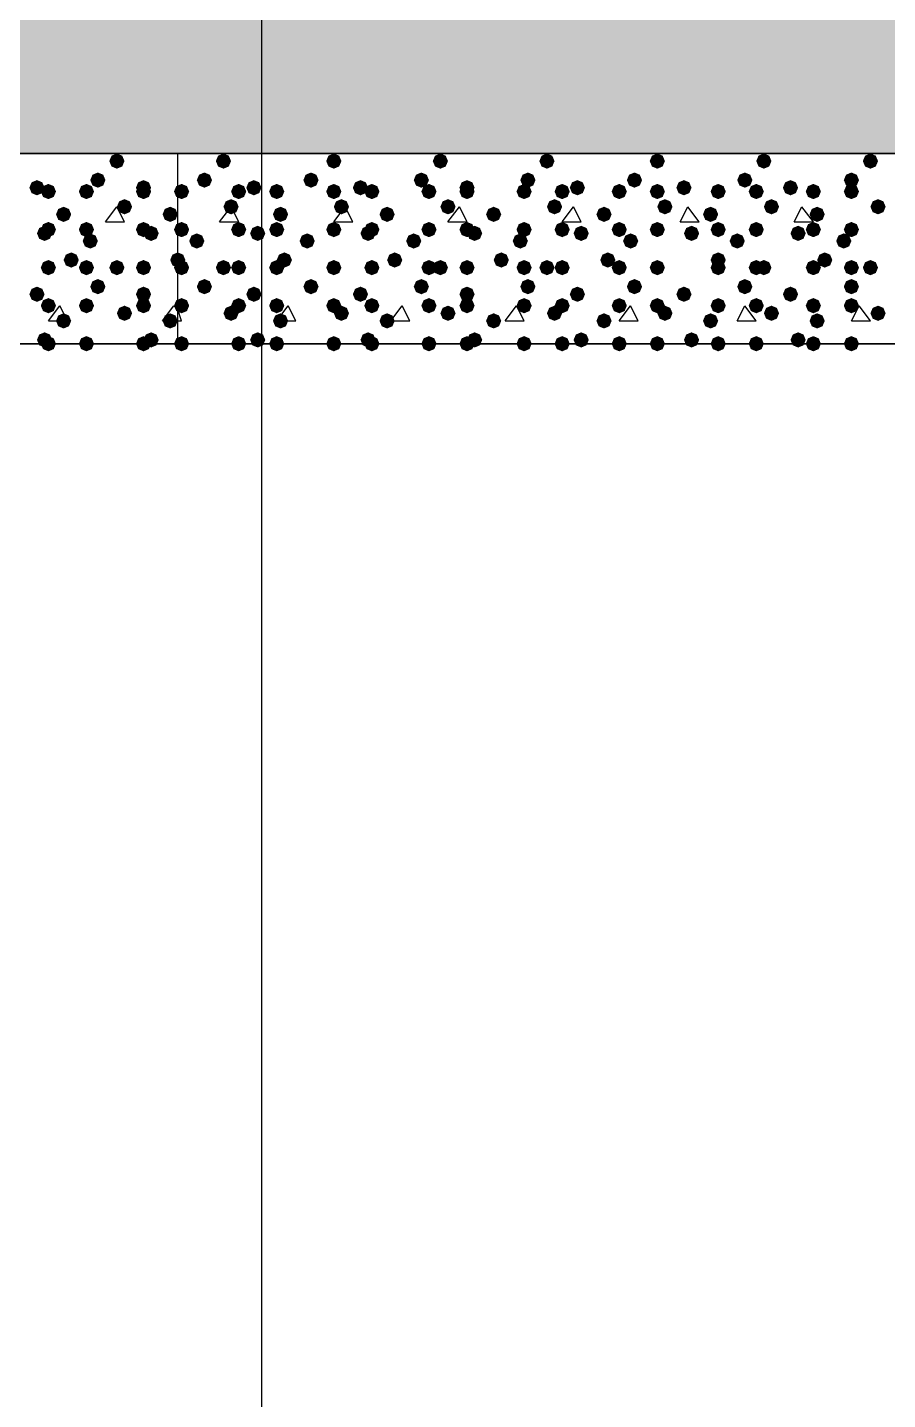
# Model space of a CAD drawing. Header units: millimetres. Extents: x 0 to 420, y 0 to 297.
# Drawn here: x 201.57 to 211.14, y 136.38 to 151.64 of the extents above; entities that cross this region are included whole.
import ezdxf

# ---------------------------------------------------------------- set-up
doc = ezdxf.new("R2010")
doc.units = ezdxf.units.MM
doc.layers.get('0').update_dxf_attribs({"linetype": 'CONTINUOUS'})

msp = doc.modelspace()

# ---------------------------------------------------------------- hatches: boundary and pattern name
at = {"true_color": 0x000008}
h = msp.add_hatch(color=0, dxfattribs=at)
h.paths.add_polyline_path([(385.826, 162.263667), (39.708667, 162.263667), (385.826, 150.241)], flags=0)
h.paths.add_polyline_path([(39.708667, 162.263667), (385.826, 150.241), (39.708667, 150.241)], flags=0)
at = {"true_color": 0x000007}
for points in [[(202.649667, 150.156333), (202.624796, 150.096537), (202.565, 150.071667), (202.505204, 150.096537), (202.480333, 150.156333), (202.505204, 150.216129), (202.565, 150.241), (202.624796, 150.216129)], [(201.760667, 149.86), (201.735796, 149.800204), (201.676, 149.775333), (201.616204, 149.800204), (201.591333, 149.86), (201.616204, 149.919796), (201.676, 149.944667), (201.735796, 149.919796)], [(202.438, 149.944667), (202.413129, 149.884871), (202.353333, 149.86), (202.293538, 149.884871), (202.268667, 149.944667), (202.293537, 150.004462), (202.353333, 150.029333), (202.413129, 150.004463)], [(202.946, 149.86), (202.921129, 149.800204), (202.861333, 149.775333), (202.801538, 149.800204), (202.776667, 149.86), (202.801537, 149.919796), (202.861333, 149.944667), (202.921129, 149.919796)], [(201.887667, 149.817667), (201.862796, 149.757871), (201.803, 149.733), (201.743204, 149.757871), (201.718333, 149.817667), (201.743204, 149.877462), (201.803, 149.902333), (201.862796, 149.877463)], [(202.311, 149.817667), (202.286129, 149.757871), (202.226333, 149.733), (202.166538, 149.757871), (202.141667, 149.817667), (202.166537, 149.877462), (202.226333, 149.902333), (202.286129, 149.877463)], [(202.946, 149.817667), (202.921129, 149.757871), (202.861333, 149.733), (202.801538, 149.757871), (202.776667, 149.817667), (202.801537, 149.877462), (202.861333, 149.902333), (202.921129, 149.877463)], [(202.057, 149.563667), (202.032129, 149.503871), (201.972333, 149.479), (201.912537, 149.503871), (201.887667, 149.563667), (201.912537, 149.623462), (201.972333, 149.648333), (202.032129, 149.623463)], [(202.734333, 149.648333), (202.709463, 149.588537), (202.649667, 149.563667), (202.589871, 149.588537), (202.565, 149.648333), (202.589871, 149.708129), (202.649667, 149.733), (202.709462, 149.708129)], [(203.242333, 149.563667), (203.217462, 149.503871), (203.157667, 149.479), (203.097871, 149.503871), (203.073, 149.563667), (203.097871, 149.623462), (203.157667, 149.648333), (203.217462, 149.623463)], [(201.887667, 149.394333), (201.862796, 149.334537), (201.803, 149.309667), (201.743204, 149.334537), (201.718333, 149.394333), (201.743204, 149.454129), (201.803, 149.479), (201.862796, 149.454129)], [(202.311, 149.394333), (202.286129, 149.334537), (202.226333, 149.309667), (202.166538, 149.334537), (202.141667, 149.394333), (202.166537, 149.454129), (202.226333, 149.479), (202.286129, 149.454129)], [(202.946, 149.394333), (202.921129, 149.334537), (202.861333, 149.309667), (202.801538, 149.334537), (202.776667, 149.394333), (202.801537, 149.454129), (202.861333, 149.479), (202.921129, 149.454129)], [(201.845333, 149.352), (201.820462, 149.292204), (201.760667, 149.267333), (201.700871, 149.292204), (201.676, 149.352), (201.700871, 149.411796), (201.760667, 149.436667), (201.820462, 149.411796)], [(202.353333, 149.267333), (202.328463, 149.207537), (202.268667, 149.182667), (202.208871, 149.207537), (202.184, 149.267333), (202.208871, 149.327129), (202.268667, 149.352), (202.328462, 149.327129)], [(203.030667, 149.352), (203.005796, 149.292204), (202.946, 149.267333), (202.886204, 149.292204), (202.861333, 149.352), (202.886204, 149.411796), (202.946, 149.436667), (203.005796, 149.411796)], [(201.887667, 148.971), (201.862796, 148.911204), (201.803, 148.886333), (201.743204, 148.911204), (201.718333, 148.971), (201.743204, 149.030796), (201.803, 149.055667), (201.862796, 149.030796)], [(202.141667, 149.055667), (202.116796, 148.995871), (202.057, 148.971), (201.997204, 148.995871), (201.972333, 149.055667), (201.997204, 149.115462), (202.057, 149.140333), (202.116796, 149.115463)], [(202.311, 148.971), (202.286129, 148.911204), (202.226333, 148.886333), (202.166538, 148.911204), (202.141667, 148.971), (202.166537, 149.030796), (202.226333, 149.055667), (202.286129, 149.030796)], [(202.649667, 148.971), (202.624796, 148.911204), (202.565, 148.886333), (202.505204, 148.911204), (202.480333, 148.971), (202.505204, 149.030796), (202.565, 149.055667), (202.624796, 149.030796)], [(202.946, 148.971), (202.921129, 148.911204), (202.861333, 148.886333), (202.801538, 148.911204), (202.776667, 148.971), (202.801537, 149.030796), (202.861333, 149.055667), (202.921129, 149.030796)], [(201.760667, 148.674667), (201.735796, 148.614871), (201.676, 148.59), (201.616204, 148.614871), (201.591333, 148.674667), (201.616204, 148.734462), (201.676, 148.759333), (201.735796, 148.734463)], [(202.438, 148.759333), (202.413129, 148.699537), (202.353333, 148.674667), (202.293538, 148.699537), (202.268667, 148.759333), (202.293537, 148.819129), (202.353333, 148.844), (202.413129, 148.819129)], [(202.946, 148.674667), (202.921129, 148.614871), (202.861333, 148.59), (202.801538, 148.614871), (202.776667, 148.674667), (202.801537, 148.734462), (202.861333, 148.759333), (202.921129, 148.734463)], [(201.887667, 148.547667), (201.862796, 148.487871), (201.803, 148.463), (201.743204, 148.487871), (201.718333, 148.547667), (201.743204, 148.607462), (201.803, 148.632333), (201.862796, 148.607463)], [(202.311, 148.547667), (202.286129, 148.487871), (202.226333, 148.463), (202.166538, 148.487871), (202.141667, 148.547667), (202.166537, 148.607462), (202.226333, 148.632333), (202.286129, 148.607463)], [(202.734333, 148.463), (202.709463, 148.403204), (202.649667, 148.378333), (202.589871, 148.403204), (202.565, 148.463), (202.589871, 148.522796), (202.649667, 148.547667), (202.709462, 148.522796)], [(202.946, 148.547667), (202.921129, 148.487871), (202.861333, 148.463), (202.801538, 148.487871), (202.776667, 148.547667), (202.801537, 148.607462), (202.861333, 148.632333), (202.921129, 148.607463)], [(202.057, 148.378333), (202.032129, 148.318537), (201.972333, 148.293667), (201.912537, 148.318537), (201.887667, 148.378333), (201.912537, 148.438129), (201.972333, 148.463), (202.032129, 148.438129)], [(203.242333, 148.378333), (203.217462, 148.318537), (203.157667, 148.293667), (203.097871, 148.318537), (203.073, 148.378333), (203.097871, 148.438129), (203.157667, 148.463), (203.217462, 148.438129)], [(201.845333, 148.166667), (201.820462, 148.106871), (201.760667, 148.082), (201.700871, 148.106871), (201.676, 148.166667), (201.700871, 148.226462), (201.760667, 148.251333), (201.820462, 148.226463)], [(203.030667, 148.166667), (203.005796, 148.106871), (202.946, 148.082), (202.886204, 148.106871), (202.861333, 148.166667), (202.886204, 148.226462), (202.946, 148.251333), (203.005796, 148.226463)], [(201.887667, 148.124333), (201.862796, 148.064537), (201.803, 148.039667), (201.743204, 148.064537), (201.718333, 148.124333), (201.743204, 148.184129), (201.803, 148.209), (201.862796, 148.184129)], [(202.311, 148.124333), (202.286129, 148.064537), (202.226333, 148.039667), (202.166538, 148.064537), (202.141667, 148.124333), (202.166537, 148.184129), (202.226333, 148.209), (202.286129, 148.184129)], [(202.946, 148.124333), (202.921129, 148.064537), (202.861333, 148.039667), (202.801538, 148.064537), (202.776667, 148.124333), (202.801537, 148.184129), (202.861333, 148.209), (202.921129, 148.184129)]]:
    msp.add_hatch(color=0, dxfattribs=at).paths.add_polyline_path(points, flags=0)
at = {"true_color": 0x000008}
for points in [[(203.835, 150.156333), (203.810129, 150.096537), (203.750333, 150.071667), (203.690538, 150.096537), (203.665667, 150.156333), (203.690537, 150.216129), (203.750333, 150.241), (203.810129, 150.216129)], [(205.062667, 150.156333), (205.037796, 150.096537), (204.978, 150.071667), (204.918204, 150.096537), (204.893333, 150.156333), (204.918204, 150.216129), (204.978, 150.241), (205.037796, 150.216129)], [(206.248, 150.156333), (206.223129, 150.096537), (206.163333, 150.071667), (206.103538, 150.096537), (206.078667, 150.156333), (206.103537, 150.216129), (206.163333, 150.241), (206.223129, 150.216129)], [(207.433333, 150.156333), (207.408462, 150.096537), (207.348667, 150.071667), (207.288871, 150.096537), (207.264, 150.156333), (207.288871, 150.216129), (207.348667, 150.241), (207.408462, 150.216129)], [(208.661, 150.156333), (208.636129, 150.096537), (208.576333, 150.071667), (208.516538, 150.096537), (208.491667, 150.156333), (208.516537, 150.216129), (208.576333, 150.241), (208.636129, 150.216129)], [(209.846333, 150.156333), (209.821463, 150.096537), (209.761667, 150.071667), (209.701871, 150.096537), (209.677, 150.156333), (209.701871, 150.216129), (209.761667, 150.241), (209.821462, 150.216129)], [(211.031667, 150.156333), (211.006796, 150.096537), (210.947, 150.071667), (210.887204, 150.096537), (210.862333, 150.156333), (210.887204, 150.216129), (210.947, 150.241), (211.006796, 150.216129)], [(203.623333, 149.944667), (203.598462, 149.884871), (203.538667, 149.86), (203.478871, 149.884871), (203.454, 149.944667), (203.478871, 150.004462), (203.538667, 150.029333), (203.598462, 150.004463)], [(204.173667, 149.86), (204.148796, 149.800204), (204.089, 149.775333), (204.029204, 149.800204), (204.004333, 149.86), (204.029204, 149.919796), (204.089, 149.944667), (204.148796, 149.919796)], [(204.808667, 149.944667), (204.783796, 149.884871), (204.724, 149.86), (204.664204, 149.884871), (204.639333, 149.944667), (204.664204, 150.004462), (204.724, 150.029333), (204.783796, 150.004463)], [(205.359, 149.86), (205.334129, 149.800204), (205.274333, 149.775333), (205.214538, 149.800204), (205.189667, 149.86), (205.214537, 149.919796), (205.274333, 149.944667), (205.334129, 149.919796)], [(206.036333, 149.944667), (206.011462, 149.884871), (205.951667, 149.86), (205.891871, 149.884871), (205.867, 149.944667), (205.891871, 150.004462), (205.951667, 150.029333), (206.011462, 150.004463)], [(206.544333, 149.86), (206.519463, 149.800204), (206.459667, 149.775333), (206.399871, 149.800204), (206.375, 149.86), (206.399871, 149.919796), (206.459667, 149.944667), (206.519462, 149.919796)], [(207.221667, 149.944667), (207.196796, 149.884871), (207.137, 149.86), (207.077204, 149.884871), (207.052333, 149.944667), (207.077204, 150.004462), (207.137, 150.029333), (207.196796, 150.004463)], [(207.772, 149.86), (207.747129, 149.800204), (207.687333, 149.775333), (207.627537, 149.800204), (207.602667, 149.86), (207.627537, 149.919796), (207.687333, 149.944667), (207.747129, 149.919796)], [(208.407, 149.944667), (208.382129, 149.884871), (208.322333, 149.86), (208.262538, 149.884871), (208.237667, 149.944667), (208.262537, 150.004462), (208.322333, 150.029333), (208.382129, 150.004463)], [(208.957333, 149.86), (208.932462, 149.800204), (208.872667, 149.775333), (208.812871, 149.800204), (208.788, 149.86), (208.812871, 149.919796), (208.872667, 149.944667), (208.932462, 149.919796)], [(209.634667, 149.944667), (209.609796, 149.884871), (209.55, 149.86), (209.490204, 149.884871), (209.465333, 149.944667), (209.490204, 150.004462), (209.55, 150.029333), (209.609796, 150.004463)], [(210.142667, 149.86), (210.117796, 149.800204), (210.058, 149.775333), (209.998204, 149.800204), (209.973333, 149.86), (209.998204, 149.919796), (210.058, 149.944667), (210.117796, 149.919796)], [(210.82, 149.944667), (210.795129, 149.884871), (210.735333, 149.86), (210.675538, 149.884871), (210.650667, 149.944667), (210.675537, 150.004462), (210.735333, 150.029333), (210.795129, 150.004463)], [(203.369333, 149.817667), (203.344462, 149.757871), (203.284667, 149.733), (203.224871, 149.757871), (203.2, 149.817667), (203.224871, 149.877462), (203.284667, 149.902333), (203.344462, 149.877463)], [(204.004333, 149.817667), (203.979463, 149.757871), (203.919667, 149.733), (203.859871, 149.757871), (203.835, 149.817667), (203.859871, 149.877462), (203.919667, 149.902333), (203.979462, 149.877463)], [(204.427667, 149.817667), (204.402796, 149.757871), (204.343, 149.733), (204.283204, 149.757871), (204.258333, 149.817667), (204.283204, 149.877462), (204.343, 149.902333), (204.402796, 149.877463)], [(205.062667, 149.817667), (205.037796, 149.757871), (204.978, 149.733), (204.918204, 149.757871), (204.893333, 149.817667), (204.918204, 149.877462), (204.978, 149.902333), (205.037796, 149.877463)], [(205.486, 149.817667), (205.461129, 149.757871), (205.401333, 149.733), (205.341538, 149.757871), (205.316667, 149.817667), (205.341537, 149.877462), (205.401333, 149.902333), (205.461129, 149.877463)], [(206.121, 149.817667), (206.096129, 149.757871), (206.036333, 149.733), (205.976538, 149.757871), (205.951667, 149.817667), (205.976537, 149.877462), (206.036333, 149.902333), (206.096129, 149.877463)], [(206.544333, 149.817667), (206.519463, 149.757871), (206.459667, 149.733), (206.399871, 149.757871), (206.375, 149.817667), (206.399871, 149.877462), (206.459667, 149.902333), (206.519462, 149.877463)], [(207.179333, 149.817667), (207.154462, 149.757871), (207.094667, 149.733), (207.034871, 149.757871), (207.01, 149.817667), (207.034871, 149.877462), (207.094667, 149.902333), (207.154462, 149.877463)], [(207.602667, 149.817667), (207.577796, 149.757871), (207.518, 149.733), (207.458204, 149.757871), (207.433333, 149.817667), (207.458204, 149.877462), (207.518, 149.902333), (207.577796, 149.877463)], [(208.237667, 149.817667), (208.212796, 149.757871), (208.153, 149.733), (208.093204, 149.757871), (208.068333, 149.817667), (208.093204, 149.877462), (208.153, 149.902333), (208.212796, 149.877463)], [(208.661, 149.817667), (208.636129, 149.757871), (208.576333, 149.733), (208.516538, 149.757871), (208.491667, 149.817667), (208.516537, 149.877462), (208.576333, 149.902333), (208.636129, 149.877463)], [(209.338333, 149.817667), (209.313462, 149.757871), (209.253667, 149.733), (209.193871, 149.757871), (209.169, 149.817667), (209.193871, 149.877462), (209.253667, 149.902333), (209.313462, 149.877463)], [(209.761667, 149.817667), (209.736796, 149.757871), (209.677, 149.733), (209.617204, 149.757871), (209.592333, 149.817667), (209.617204, 149.877462), (209.677, 149.902333), (209.736796, 149.877463)], [(210.396667, 149.817667), (210.371796, 149.757871), (210.312, 149.733), (210.252204, 149.757871), (210.227333, 149.817667), (210.252204, 149.877462), (210.312, 149.902333), (210.371796, 149.877463)], [(210.82, 149.817667), (210.795129, 149.757871), (210.735333, 149.733), (210.675538, 149.757871), (210.650667, 149.817667), (210.675537, 149.877462), (210.735333, 149.902333), (210.795129, 149.877463)], [(203.919667, 149.648333), (203.894796, 149.588537), (203.835, 149.563667), (203.775204, 149.588537), (203.750333, 149.648333), (203.775204, 149.708129), (203.835, 149.733), (203.894796, 149.708129)], [(204.47, 149.563667), (204.445129, 149.503871), (204.385333, 149.479), (204.325538, 149.503871), (204.300667, 149.563667), (204.325537, 149.623462), (204.385333, 149.648333), (204.445129, 149.623463)], [(205.147333, 149.648333), (205.122462, 149.588537), (205.062667, 149.563667), (205.002871, 149.588537), (204.978, 149.648333), (205.002871, 149.708129), (205.062667, 149.733), (205.122462, 149.708129)], [(205.655333, 149.563667), (205.630462, 149.503871), (205.570667, 149.479), (205.510871, 149.503871), (205.486, 149.563667), (205.510871, 149.623462), (205.570667, 149.648333), (205.630462, 149.623463)], [(206.332667, 149.648333), (206.307796, 149.588537), (206.248, 149.563667), (206.188204, 149.588537), (206.163333, 149.648333), (206.188204, 149.708129), (206.248, 149.733), (206.307796, 149.708129)], [(206.840667, 149.563667), (206.815796, 149.503871), (206.756, 149.479), (206.696204, 149.503871), (206.671333, 149.563667), (206.696204, 149.623462), (206.756, 149.648333), (206.815796, 149.623463)], [(207.518, 149.648333), (207.493129, 149.588537), (207.433333, 149.563667), (207.373538, 149.588537), (207.348667, 149.648333), (207.373537, 149.708129), (207.433333, 149.733), (207.493129, 149.708129)], [(208.068333, 149.563667), (208.043462, 149.503871), (207.983667, 149.479), (207.923871, 149.503871), (207.899, 149.563667), (207.923871, 149.623462), (207.983667, 149.648333), (208.043462, 149.623463)], [(208.745667, 149.648333), (208.720796, 149.588537), (208.661, 149.563667), (208.601204, 149.588537), (208.576333, 149.648333), (208.601204, 149.708129), (208.661, 149.733), (208.720796, 149.708129)], [(209.253667, 149.563667), (209.228796, 149.503871), (209.169, 149.479), (209.109204, 149.503871), (209.084333, 149.563667), (209.109204, 149.623462), (209.169, 149.648333), (209.228796, 149.623463)], [(209.931, 149.648333), (209.906129, 149.588537), (209.846333, 149.563667), (209.786538, 149.588537), (209.761667, 149.648333), (209.786537, 149.708129), (209.846333, 149.733), (209.906129, 149.708129)], [(210.439, 149.563667), (210.414129, 149.503871), (210.354333, 149.479), (210.294537, 149.503871), (210.269667, 149.563667), (210.294537, 149.623462), (210.354333, 149.648333), (210.414129, 149.623463)], [(211.116333, 149.648333), (211.091462, 149.588537), (211.031667, 149.563667), (210.971871, 149.588537), (210.947, 149.648333), (210.971871, 149.708129), (211.031667, 149.733), (211.091462, 149.708129)], [(203.369333, 149.394333), (203.344462, 149.334537), (203.284667, 149.309667), (203.224871, 149.334537), (203.2, 149.394333), (203.224871, 149.454129), (203.284667, 149.479), (203.344462, 149.454129)], [(204.004333, 149.394333), (203.979463, 149.334537), (203.919667, 149.309667), (203.859871, 149.334537), (203.835, 149.394333), (203.859871, 149.454129), (203.919667, 149.479), (203.979462, 149.454129)], [(204.427667, 149.394333), (204.402796, 149.334537), (204.343, 149.309667), (204.283204, 149.334537), (204.258333, 149.394333), (204.283204, 149.454129), (204.343, 149.479), (204.402796, 149.454129)], [(205.062667, 149.394333), (205.037796, 149.334537), (204.978, 149.309667), (204.918204, 149.334537), (204.893333, 149.394333), (204.918204, 149.454129), (204.978, 149.479), (205.037796, 149.454129)], [(205.486, 149.394333), (205.461129, 149.334537), (205.401333, 149.309667), (205.341538, 149.334537), (205.316667, 149.394333), (205.341537, 149.454129), (205.401333, 149.479), (205.461129, 149.454129)], [(206.121, 149.394333), (206.096129, 149.334537), (206.036333, 149.309667), (205.976538, 149.334537), (205.951667, 149.394333), (205.976537, 149.454129), (206.036333, 149.479), (206.096129, 149.454129)], [(206.544333, 149.394333), (206.519463, 149.334537), (206.459667, 149.309667), (206.399871, 149.334537), (206.375, 149.394333), (206.399871, 149.454129), (206.459667, 149.479), (206.519462, 149.454129)], [(207.179333, 149.394333), (207.154462, 149.334537), (207.094667, 149.309667), (207.034871, 149.334537), (207.01, 149.394333), (207.034871, 149.454129), (207.094667, 149.479), (207.154462, 149.454129)], [(207.602667, 149.394333), (207.577796, 149.334537), (207.518, 149.309667), (207.458204, 149.334537), (207.433333, 149.394333), (207.458204, 149.454129), (207.518, 149.479), (207.577796, 149.454129)], [(208.237667, 149.394333), (208.212796, 149.334537), (208.153, 149.309667), (208.093204, 149.334537), (208.068333, 149.394333), (208.093204, 149.454129), (208.153, 149.479), (208.212796, 149.454129)], [(208.661, 149.394333), (208.636129, 149.334537), (208.576333, 149.309667), (208.516538, 149.334537), (208.491667, 149.394333), (208.516537, 149.454129), (208.576333, 149.479), (208.636129, 149.454129)], [(209.338333, 149.394333), (209.313462, 149.334537), (209.253667, 149.309667), (209.193871, 149.334537), (209.169, 149.394333), (209.193871, 149.454129), (209.253667, 149.479), (209.313462, 149.454129)], [(209.761667, 149.394333), (209.736796, 149.334537), (209.677, 149.309667), (209.617204, 149.334537), (209.592333, 149.394333), (209.617204, 149.454129), (209.677, 149.479), (209.736796, 149.454129)], [(210.396667, 149.394333), (210.371796, 149.334537), (210.312, 149.309667), (210.252204, 149.334537), (210.227333, 149.394333), (210.252204, 149.454129), (210.312, 149.479), (210.371796, 149.454129)], [(210.82, 149.394333), (210.795129, 149.334537), (210.735333, 149.309667), (210.675538, 149.334537), (210.650667, 149.394333), (210.675537, 149.454129), (210.735333, 149.479), (210.795129, 149.454129)], [(203.538667, 149.267333), (203.513796, 149.207537), (203.454, 149.182667), (203.394204, 149.207537), (203.369333, 149.267333), (203.394204, 149.327129), (203.454, 149.352), (203.513796, 149.327129)], [(204.216, 149.352), (204.191129, 149.292204), (204.131333, 149.267333), (204.071538, 149.292204), (204.046667, 149.352), (204.071537, 149.411796), (204.131333, 149.436667), (204.191129, 149.411796)], [(204.766333, 149.267333), (204.741462, 149.207537), (204.681667, 149.182667), (204.621871, 149.207537), (204.597, 149.267333), (204.621871, 149.327129), (204.681667, 149.352), (204.741462, 149.327129)], [(205.443667, 149.352), (205.418796, 149.292204), (205.359, 149.267333), (205.299204, 149.292204), (205.274333, 149.352), (205.299204, 149.411796), (205.359, 149.436667), (205.418796, 149.411796)], [(205.951667, 149.267333), (205.926796, 149.207537), (205.867, 149.182667), (205.807204, 149.207537), (205.782333, 149.267333), (205.807204, 149.327129), (205.867, 149.352), (205.926796, 149.327129)], [(206.629, 149.352), (206.604129, 149.292204), (206.544333, 149.267333), (206.484537, 149.292204), (206.459667, 149.352), (206.484537, 149.411796), (206.544333, 149.436667), (206.604129, 149.411796)], [(207.137, 149.267333), (207.112129, 149.207537), (207.052333, 149.182667), (206.992538, 149.207537), (206.967667, 149.267333), (206.992537, 149.327129), (207.052333, 149.352), (207.112129, 149.327129)], [(207.814333, 149.352), (207.789463, 149.292204), (207.729667, 149.267333), (207.669871, 149.292204), (207.645, 149.352), (207.669871, 149.411796), (207.729667, 149.436667), (207.789462, 149.411796)], [(208.364667, 149.267333), (208.339796, 149.207537), (208.28, 149.182667), (208.220204, 149.207537), (208.195333, 149.267333), (208.220204, 149.327129), (208.28, 149.352), (208.339796, 149.327129)], [(209.042, 149.352), (209.017129, 149.292204), (208.957333, 149.267333), (208.897538, 149.292204), (208.872667, 149.352), (208.897537, 149.411796), (208.957333, 149.436667), (209.017129, 149.411796)], [(209.55, 149.267333), (209.525129, 149.207537), (209.465333, 149.182667), (209.405538, 149.207537), (209.380667, 149.267333), (209.405537, 149.327129), (209.465333, 149.352), (209.525129, 149.327129)], [(210.227333, 149.352), (210.202462, 149.292204), (210.142667, 149.267333), (210.082871, 149.292204), (210.058, 149.352), (210.082871, 149.411796), (210.142667, 149.436667), (210.202462, 149.411796)], [(210.735333, 149.267333), (210.710462, 149.207537), (210.650667, 149.182667), (210.590871, 149.207537), (210.566, 149.267333), (210.590871, 149.327129), (210.650667, 149.352), (210.710462, 149.327129)], [(203.327, 149.055667), (203.302129, 148.995871), (203.242333, 148.971), (203.182538, 148.995871), (203.157667, 149.055667), (203.182537, 149.115462), (203.242333, 149.140333), (203.302129, 149.115463)], [(203.369333, 148.971), (203.344462, 148.911204), (203.284667, 148.886333), (203.224871, 148.911204), (203.2, 148.971), (203.224871, 149.030796), (203.284667, 149.055667), (203.344462, 149.030796)], [(203.835, 148.971), (203.810129, 148.911204), (203.750333, 148.886333), (203.690538, 148.911204), (203.665667, 148.971), (203.690537, 149.030796), (203.750333, 149.055667), (203.810129, 149.030796)], [(204.004333, 148.971), (203.979463, 148.911204), (203.919667, 148.886333), (203.859871, 148.911204), (203.835, 148.971), (203.859871, 149.030796), (203.919667, 149.055667), (203.979462, 149.030796)], [(204.427667, 148.971), (204.402796, 148.911204), (204.343, 148.886333), (204.283204, 148.911204), (204.258333, 148.971), (204.283204, 149.030796), (204.343, 149.055667), (204.402796, 149.030796)], [(204.512333, 149.055667), (204.487462, 148.995871), (204.427667, 148.971), (204.367871, 148.995871), (204.343, 149.055667), (204.367871, 149.115462), (204.427667, 149.140333), (204.487462, 149.115463)], [(205.062667, 148.971), (205.037796, 148.911204), (204.978, 148.886333), (204.918204, 148.911204), (204.893333, 148.971), (204.918204, 149.030796), (204.978, 149.055667), (205.037796, 149.030796)], [(205.062667, 148.971), (205.037796, 148.911204), (204.978, 148.886333), (204.918204, 148.911204), (204.893333, 148.971), (204.918204, 149.030796), (204.978, 149.055667), (205.037796, 149.030796)], [(205.486, 148.971), (205.461129, 148.911204), (205.401333, 148.886333), (205.341538, 148.911204), (205.316667, 148.971), (205.341537, 149.030796), (205.401333, 149.055667), (205.461129, 149.030796)], [(205.74, 149.055667), (205.715129, 148.995871), (205.655333, 148.971), (205.595538, 148.995871), (205.570667, 149.055667), (205.595537, 149.115462), (205.655333, 149.140333), (205.715129, 149.115463)], [(206.121, 148.971), (206.096129, 148.911204), (206.036333, 148.886333), (205.976538, 148.911204), (205.951667, 148.971), (205.976537, 149.030796), (206.036333, 149.055667), (206.096129, 149.030796)], [(206.248, 148.971), (206.223129, 148.911204), (206.163333, 148.886333), (206.103538, 148.911204), (206.078667, 148.971), (206.103537, 149.030796), (206.163333, 149.055667), (206.223129, 149.030796)], [(206.544333, 148.971), (206.519463, 148.911204), (206.459667, 148.886333), (206.399871, 148.911204), (206.375, 148.971), (206.399871, 149.030796), (206.459667, 149.055667), (206.519462, 149.030796)], [(206.925333, 149.055667), (206.900462, 148.995871), (206.840667, 148.971), (206.780871, 148.995871), (206.756, 149.055667), (206.780871, 149.115462), (206.840667, 149.140333), (206.900462, 149.115463)], [(207.179333, 148.971), (207.154462, 148.911204), (207.094667, 148.886333), (207.034871, 148.911204), (207.01, 148.971), (207.034871, 149.030796), (207.094667, 149.055667), (207.154462, 149.030796)], [(207.433333, 148.971), (207.408462, 148.911204), (207.348667, 148.886333), (207.288871, 148.911204), (207.264, 148.971), (207.288871, 149.030796), (207.348667, 149.055667), (207.408462, 149.030796)], [(207.602667, 148.971), (207.577796, 148.911204), (207.518, 148.886333), (207.458204, 148.911204), (207.433333, 148.971), (207.458204, 149.030796), (207.518, 149.055667), (207.577796, 149.030796)], [(208.110667, 149.055667), (208.085796, 148.995871), (208.026, 148.971), (207.966204, 148.995871), (207.941333, 149.055667), (207.966204, 149.115462), (208.026, 149.140333), (208.085796, 149.115463)], [(208.237667, 148.971), (208.212796, 148.911204), (208.153, 148.886333), (208.093204, 148.911204), (208.068333, 148.971), (208.093204, 149.030796), (208.153, 149.055667), (208.212796, 149.030796)], [(208.661, 148.971), (208.636129, 148.911204), (208.576333, 148.886333), (208.516538, 148.911204), (208.491667, 148.971), (208.516537, 149.030796), (208.576333, 149.055667), (208.636129, 149.030796)], [(208.661, 148.971), (208.636129, 148.911204), (208.576333, 148.886333), (208.516538, 148.911204), (208.491667, 148.971), (208.516537, 149.030796), (208.576333, 149.055667), (208.636129, 149.030796)], [(209.338333, 149.055667), (209.313462, 148.995871), (209.253667, 148.971), (209.193871, 148.995871), (209.169, 149.055667), (209.193871, 149.115462), (209.253667, 149.140333), (209.313462, 149.115463)], [(209.338333, 148.971), (209.313462, 148.911204), (209.253667, 148.886333), (209.193871, 148.911204), (209.169, 148.971), (209.193871, 149.030796), (209.253667, 149.055667), (209.313462, 149.030796)], [(209.761667, 148.971), (209.736796, 148.911204), (209.677, 148.886333), (209.617204, 148.911204), (209.592333, 148.971), (209.617204, 149.030796), (209.677, 149.055667), (209.736796, 149.030796)], [(209.846333, 148.971), (209.821463, 148.911204), (209.761667, 148.886333), (209.701871, 148.911204), (209.677, 148.971), (209.701871, 149.030796), (209.761667, 149.055667), (209.821462, 149.030796)], [(210.396667, 148.971), (210.371796, 148.911204), (210.312, 148.886333), (210.252204, 148.911204), (210.227333, 148.971), (210.252204, 149.030796), (210.312, 149.055667), (210.371796, 149.030796)], [(210.523667, 149.055667), (210.498796, 148.995871), (210.439, 148.971), (210.379204, 148.995871), (210.354333, 149.055667), (210.379204, 149.115462), (210.439, 149.140333), (210.498796, 149.115463)], [(210.82, 148.971), (210.795129, 148.911204), (210.735333, 148.886333), (210.675538, 148.911204), (210.650667, 148.971), (210.675537, 149.030796), (210.735333, 149.055667), (210.795129, 149.030796)], [(211.031667, 148.971), (211.006796, 148.911204), (210.947, 148.886333), (210.887204, 148.911204), (210.862333, 148.971), (210.887204, 149.030796), (210.947, 149.055667), (211.006796, 149.030796)], [(203.623333, 148.759333), (203.598462, 148.699537), (203.538667, 148.674667), (203.478871, 148.699537), (203.454, 148.759333), (203.478871, 148.819129), (203.538667, 148.844), (203.598462, 148.819129)], [(204.173667, 148.674667), (204.148796, 148.614871), (204.089, 148.59), (204.029204, 148.614871), (204.004333, 148.674667), (204.029204, 148.734462), (204.089, 148.759333), (204.148796, 148.734463)], [(204.808667, 148.759333), (204.783796, 148.699537), (204.724, 148.674667), (204.664204, 148.699537), (204.639333, 148.759333), (204.664204, 148.819129), (204.724, 148.844), (204.783796, 148.819129)], [(205.359, 148.674667), (205.334129, 148.614871), (205.274333, 148.59), (205.214538, 148.614871), (205.189667, 148.674667), (205.214537, 148.734462), (205.274333, 148.759333), (205.334129, 148.734463)], [(206.036333, 148.759333), (206.011462, 148.699537), (205.951667, 148.674667), (205.891871, 148.699537), (205.867, 148.759333), (205.891871, 148.819129), (205.951667, 148.844), (206.011462, 148.819129)], [(206.544333, 148.674667), (206.519463, 148.614871), (206.459667, 148.59), (206.399871, 148.614871), (206.375, 148.674667), (206.399871, 148.734462), (206.459667, 148.759333), (206.519462, 148.734463)], [(207.221667, 148.759333), (207.196796, 148.699537), (207.137, 148.674667), (207.077204, 148.699537), (207.052333, 148.759333), (207.077204, 148.819129), (207.137, 148.844), (207.196796, 148.819129)], [(207.772, 148.674667), (207.747129, 148.614871), (207.687333, 148.59), (207.627537, 148.614871), (207.602667, 148.674667), (207.627537, 148.734462), (207.687333, 148.759333), (207.747129, 148.734463)], [(208.407, 148.759333), (208.382129, 148.699537), (208.322333, 148.674667), (208.262538, 148.699537), (208.237667, 148.759333), (208.262537, 148.819129), (208.322333, 148.844), (208.382129, 148.819129)], [(208.957333, 148.674667), (208.932462, 148.614871), (208.872667, 148.59), (208.812871, 148.614871), (208.788, 148.674667), (208.812871, 148.734462), (208.872667, 148.759333), (208.932462, 148.734463)], [(209.634667, 148.759333), (209.609796, 148.699537), (209.55, 148.674667), (209.490204, 148.699537), (209.465333, 148.759333), (209.490204, 148.819129), (209.55, 148.844), (209.609796, 148.819129)], [(210.142667, 148.674667), (210.117796, 148.614871), (210.058, 148.59), (209.998204, 148.614871), (209.973333, 148.674667), (209.998204, 148.734462), (210.058, 148.759333), (210.117796, 148.734463)], [(210.82, 148.759333), (210.795129, 148.699537), (210.735333, 148.674667), (210.675538, 148.699537), (210.650667, 148.759333), (210.675537, 148.819129), (210.735333, 148.844), (210.795129, 148.819129)], [(203.369333, 148.547667), (203.344462, 148.487871), (203.284667, 148.463), (203.224871, 148.487871), (203.2, 148.547667), (203.224871, 148.607462), (203.284667, 148.632333), (203.344462, 148.607463)], [(203.919667, 148.463), (203.894796, 148.403204), (203.835, 148.378333), (203.775204, 148.403204), (203.750333, 148.463), (203.775204, 148.522796), (203.835, 148.547667), (203.894796, 148.522796)], [(204.004333, 148.547667), (203.979463, 148.487871), (203.919667, 148.463), (203.859871, 148.487871), (203.835, 148.547667), (203.859871, 148.607462), (203.919667, 148.632333), (203.979462, 148.607463)], [(204.427667, 148.547667), (204.402796, 148.487871), (204.343, 148.463), (204.283204, 148.487871), (204.258333, 148.547667), (204.283204, 148.607462), (204.343, 148.632333), (204.402796, 148.607463)], [(205.062667, 148.547667), (205.037796, 148.487871), (204.978, 148.463), (204.918204, 148.487871), (204.893333, 148.547667), (204.918204, 148.607462), (204.978, 148.632333), (205.037796, 148.607463)], [(205.147333, 148.463), (205.122462, 148.403204), (205.062667, 148.378333), (205.002871, 148.403204), (204.978, 148.463), (205.002871, 148.522796), (205.062667, 148.547667), (205.122462, 148.522796)], [(205.486, 148.547667), (205.461129, 148.487871), (205.401333, 148.463), (205.341538, 148.487871), (205.316667, 148.547667), (205.341537, 148.607462), (205.401333, 148.632333), (205.461129, 148.607463)], [(206.121, 148.547667), (206.096129, 148.487871), (206.036333, 148.463), (205.976538, 148.487871), (205.951667, 148.547667), (205.976537, 148.607462), (206.036333, 148.632333), (206.096129, 148.607463)], [(206.332667, 148.463), (206.307796, 148.403204), (206.248, 148.378333), (206.188204, 148.403204), (206.163333, 148.463), (206.188204, 148.522796), (206.248, 148.547667), (206.307796, 148.522796)], [(206.544333, 148.547667), (206.519463, 148.487871), (206.459667, 148.463), (206.399871, 148.487871), (206.375, 148.547667), (206.399871, 148.607462), (206.459667, 148.632333), (206.519462, 148.607463)], [(207.179333, 148.547667), (207.154462, 148.487871), (207.094667, 148.463), (207.034871, 148.487871), (207.01, 148.547667), (207.034871, 148.607462), (207.094667, 148.632333), (207.154462, 148.607463)], [(207.518, 148.463), (207.493129, 148.403204), (207.433333, 148.378333), (207.373538, 148.403204), (207.348667, 148.463), (207.373537, 148.522796), (207.433333, 148.547667), (207.493129, 148.522796)], [(207.602667, 148.547667), (207.577796, 148.487871), (207.518, 148.463), (207.458204, 148.487871), (207.433333, 148.547667), (207.458204, 148.607462), (207.518, 148.632333), (207.577796, 148.607463)], [(208.237667, 148.547667), (208.212796, 148.487871), (208.153, 148.463), (208.093204, 148.487871), (208.068333, 148.547667), (208.093204, 148.607462), (208.153, 148.632333), (208.212796, 148.607463)], [(208.661, 148.547667), (208.636129, 148.487871), (208.576333, 148.463), (208.516538, 148.487871), (208.491667, 148.547667), (208.516537, 148.607462), (208.576333, 148.632333), (208.636129, 148.607463)], [(208.745667, 148.463), (208.720796, 148.403204), (208.661, 148.378333), (208.601204, 148.403204), (208.576333, 148.463), (208.601204, 148.522796), (208.661, 148.547667), (208.720796, 148.522796)], [(209.338333, 148.547667), (209.313462, 148.487871), (209.253667, 148.463), (209.193871, 148.487871), (209.169, 148.547667), (209.193871, 148.607462), (209.253667, 148.632333), (209.313462, 148.607463)], [(209.761667, 148.547667), (209.736796, 148.487871), (209.677, 148.463), (209.617204, 148.487871), (209.592333, 148.547667), (209.617204, 148.607462), (209.677, 148.632333), (209.736796, 148.607463)], [(209.931, 148.463), (209.906129, 148.403204), (209.846333, 148.378333), (209.786538, 148.403204), (209.761667, 148.463), (209.786537, 148.522796), (209.846333, 148.547667), (209.906129, 148.522796)], [(210.396667, 148.547667), (210.371796, 148.487871), (210.312, 148.463), (210.252204, 148.487871), (210.227333, 148.547667), (210.252204, 148.607462), (210.312, 148.632333), (210.371796, 148.607463)], [(210.82, 148.547667), (210.795129, 148.487871), (210.735333, 148.463), (210.675538, 148.487871), (210.650667, 148.547667), (210.675537, 148.607462), (210.735333, 148.632333), (210.795129, 148.607463)], [(211.116333, 148.463), (211.091462, 148.403204), (211.031667, 148.378333), (210.971871, 148.403204), (210.947, 148.463), (210.971871, 148.522796), (211.031667, 148.547667), (211.091462, 148.522796)], [(204.47, 148.378333), (204.445129, 148.318537), (204.385333, 148.293667), (204.325538, 148.318537), (204.300667, 148.378333), (204.325537, 148.438129), (204.385333, 148.463), (204.445129, 148.438129)], [(205.655333, 148.378333), (205.630462, 148.318537), (205.570667, 148.293667), (205.510871, 148.318537), (205.486, 148.378333), (205.510871, 148.438129), (205.570667, 148.463), (205.630462, 148.438129)], [(206.840667, 148.378333), (206.815796, 148.318537), (206.756, 148.293667), (206.696204, 148.318537), (206.671333, 148.378333), (206.696204, 148.438129), (206.756, 148.463), (206.815796, 148.438129)], [(208.068333, 148.378333), (208.043462, 148.318537), (207.983667, 148.293667), (207.923871, 148.318537), (207.899, 148.378333), (207.923871, 148.438129), (207.983667, 148.463), (208.043462, 148.438129)], [(209.253667, 148.378333), (209.228796, 148.318537), (209.169, 148.293667), (209.109204, 148.318537), (209.084333, 148.378333), (209.109204, 148.438129), (209.169, 148.463), (209.228796, 148.438129)], [(210.439, 148.378333), (210.414129, 148.318537), (210.354333, 148.293667), (210.294537, 148.318537), (210.269667, 148.378333), (210.294537, 148.438129), (210.354333, 148.463), (210.414129, 148.438129)], [(204.216, 148.166667), (204.191129, 148.106871), (204.131333, 148.082), (204.071538, 148.106871), (204.046667, 148.166667), (204.071537, 148.226462), (204.131333, 148.251333), (204.191129, 148.226463)], [(205.443667, 148.166667), (205.418796, 148.106871), (205.359, 148.082), (205.299204, 148.106871), (205.274333, 148.166667), (205.299204, 148.226462), (205.359, 148.251333), (205.418796, 148.226463)], [(206.629, 148.166667), (206.604129, 148.106871), (206.544333, 148.082), (206.484537, 148.106871), (206.459667, 148.166667), (206.484537, 148.226462), (206.544333, 148.251333), (206.604129, 148.226463)], [(207.814333, 148.166667), (207.789463, 148.106871), (207.729667, 148.082), (207.669871, 148.106871), (207.645, 148.166667), (207.669871, 148.226462), (207.729667, 148.251333), (207.789462, 148.226463)], [(209.042, 148.166667), (209.017129, 148.106871), (208.957333, 148.082), (208.897538, 148.106871), (208.872667, 148.166667), (208.897537, 148.226462), (208.957333, 148.251333), (209.017129, 148.226463)], [(210.227333, 148.166667), (210.202462, 148.106871), (210.142667, 148.082), (210.082871, 148.106871), (210.058, 148.166667), (210.082871, 148.226462), (210.142667, 148.251333), (210.202462, 148.226463)], [(203.369333, 148.124333), (203.344462, 148.064537), (203.284667, 148.039667), (203.224871, 148.064537), (203.2, 148.124333), (203.224871, 148.184129), (203.284667, 148.209), (203.344462, 148.184129)], [(204.004333, 148.124333), (203.979463, 148.064537), (203.919667, 148.039667), (203.859871, 148.064537), (203.835, 148.124333), (203.859871, 148.184129), (203.919667, 148.209), (203.979462, 148.184129)], [(204.427667, 148.124333), (204.402796, 148.064537), (204.343, 148.039667), (204.283204, 148.064537), (204.258333, 148.124333), (204.283204, 148.184129), (204.343, 148.209), (204.402796, 148.184129)], [(205.062667, 148.124333), (205.037796, 148.064537), (204.978, 148.039667), (204.918204, 148.064537), (204.893333, 148.124333), (204.918204, 148.184129), (204.978, 148.209), (205.037796, 148.184129)], [(205.486, 148.124333), (205.461129, 148.064537), (205.401333, 148.039667), (205.341538, 148.064537), (205.316667, 148.124333), (205.341537, 148.184129), (205.401333, 148.209), (205.461129, 148.184129)], [(206.121, 148.124333), (206.096129, 148.064537), (206.036333, 148.039667), (205.976538, 148.064537), (205.951667, 148.124333), (205.976537, 148.184129), (206.036333, 148.209), (206.096129, 148.184129)], [(206.544333, 148.124333), (206.519463, 148.064537), (206.459667, 148.039667), (206.399871, 148.064537), (206.375, 148.124333), (206.399871, 148.184129), (206.459667, 148.209), (206.519462, 148.184129)], [(207.179333, 148.124333), (207.154462, 148.064537), (207.094667, 148.039667), (207.034871, 148.064537), (207.01, 148.124333), (207.034871, 148.184129), (207.094667, 148.209), (207.154462, 148.184129)], [(207.602667, 148.124333), (207.577796, 148.064537), (207.518, 148.039667), (207.458204, 148.064537), (207.433333, 148.124333), (207.458204, 148.184129), (207.518, 148.209), (207.577796, 148.184129)], [(208.237667, 148.124333), (208.212796, 148.064537), (208.153, 148.039667), (208.093204, 148.064537), (208.068333, 148.124333), (208.093204, 148.184129), (208.153, 148.209), (208.212796, 148.184129)], [(208.661, 148.124333), (208.636129, 148.064537), (208.576333, 148.039667), (208.516538, 148.064537), (208.491667, 148.124333), (208.516537, 148.184129), (208.576333, 148.209), (208.636129, 148.184129)], [(209.338333, 148.124333), (209.313462, 148.064537), (209.253667, 148.039667), (209.193871, 148.064537), (209.169, 148.124333), (209.193871, 148.184129), (209.253667, 148.209), (209.313462, 148.184129)], [(209.761667, 148.124333), (209.736796, 148.064537), (209.677, 148.039667), (209.617204, 148.064537), (209.592333, 148.124333), (209.617204, 148.184129), (209.677, 148.209), (209.736796, 148.184129)], [(210.396667, 148.124333), (210.371796, 148.064537), (210.312, 148.039667), (210.252204, 148.064537), (210.227333, 148.124333), (210.252204, 148.184129), (210.312, 148.209), (210.371796, 148.184129)], [(210.82, 148.124333), (210.795129, 148.064537), (210.735333, 148.039667), (210.675538, 148.064537), (210.650667, 148.124333), (210.675537, 148.184129), (210.735333, 148.209), (210.795129, 148.184129)]]:
    msp.add_hatch(color=0, dxfattribs=at).paths.add_polyline_path(points, flags=0)

# ---------------------------------------------------------------- linework, layer by layer
at = {"color": 0, "true_color": 0x000005}
msp.add_lwpolyline([(204.173668, 182.287333), (204.173668, 129.539999), (204.385334, 129.539999)], dxfattribs=at)
at = {"color": 0, "true_color": 0x000008}
msp.add_lwpolyline([(39.708667, 162.263667), (385.826, 150.241), (39.708667, 150.241)], close=True, dxfattribs=at)
at = {"color": 0, "true_color": 0x000007}
for points in [[(38.650333, 126.915333), (38.650333, 150.241), (386.884333, 150.241), (386.884333, 126.915333), (224.409, 126.915333), (224.409, 105.748667), (201.125667, 105.748667), (201.125667, 126.915333)], [(38.650333, 126.915333), (38.650333, 150.241), (386.884333, 150.241), (386.884333, 126.915333), (224.409, 126.915333), (224.409, 105.748667), (201.125667, 105.748667), (201.125667, 126.915333)], [(201.125667, 150.241), (201.125667, 148.124333), (203.242333, 148.124333), (203.242333, 150.241)]]:
    msp.add_lwpolyline(points, close=True, dxfattribs=at)
for points in [[(222.292333, 150.241), (203.242333, 150.241)], [(202.438, 149.479), (202.565, 149.648333)], [(202.649667, 149.479), (202.565, 149.648333)], [(202.438, 149.479), (202.649667, 149.479)], [(201.803, 148.378333), (201.93, 148.547667)], [(202.014667, 148.378333), (201.93, 148.547667)], [(203.073, 148.378333), (203.2, 148.547667)], [(203.242333, 148.505333), (203.2, 148.547667)], [(201.803, 148.378333), (202.014667, 148.378333)], [(203.073, 148.378333), (203.242333, 148.378333)], [(203.242333, 148.124333), (222.292333, 148.124333)]]:
    msp.add_lwpolyline(points, dxfattribs=at)
at = {"color": 0, "true_color": 0x000008}
for points in [[(203.708, 149.479), (203.835, 149.648333)], [(203.919667, 149.479), (203.835, 149.648333)], [(204.978, 149.479), (205.105, 149.648333)], [(205.189667, 149.479), (205.105, 149.648333)], [(206.248, 149.479), (206.375, 149.648333)], [(206.459667, 149.479), (206.375, 149.648333)], [(207.518, 149.479), (207.645, 149.648333)], [(207.729667, 149.479), (207.645, 149.648333)], [(208.830333, 149.479), (208.915, 149.648333)], [(209.042, 149.479), (208.915, 149.648333)], [(210.100333, 149.479), (210.185, 149.648333)], [(210.312, 149.479), (210.185, 149.648333)], [(203.708, 149.479), (203.919667, 149.479)], [(204.978, 149.479), (205.189667, 149.479)], [(206.248, 149.479), (206.459667, 149.479)], [(207.518, 149.479), (207.729667, 149.479)], [(208.830333, 149.479), (209.042, 149.479)], [(210.100333, 149.479), (210.312, 149.479)], [(204.343, 148.378333), (204.47, 148.547667)], [(204.554667, 148.378333), (204.47, 148.547667)], [(205.613, 148.378333), (205.74, 148.547667)], [(205.824667, 148.378333), (205.74, 148.547667)], [(206.883, 148.378333), (207.01, 148.547667)], [(207.094667, 148.378333), (207.01, 148.547667)], [(208.153, 148.378333), (208.28, 148.547667)], [(208.364667, 148.378333), (208.28, 148.547667)], [(209.465333, 148.378333), (209.55, 148.547667)], [(209.677, 148.378333), (209.55, 148.547667)], [(210.735333, 148.378333), (210.82, 148.547667)], [(210.947, 148.378333), (210.82, 148.547667)], [(203.284667, 148.378333), (203.242333, 148.505333)], [(203.242333, 148.378333), (203.284667, 148.378333)], [(204.343, 148.378333), (204.554667, 148.378333)], [(205.613, 148.378333), (205.824667, 148.378333)], [(206.883, 148.378333), (207.094667, 148.378333)], [(208.153, 148.378333), (208.364667, 148.378333)], [(209.465333, 148.378333), (209.677, 148.378333)], [(210.735333, 148.378333), (210.947, 148.378333)]]:
    msp.add_lwpolyline(points, dxfattribs=at)
at = {"color": 0, "true_color": 0x0000fd}
msp.add_lwpolyline([(222.292333, 129.032), (384.767667, 129.032), (384.767667, 148.124333), (40.767, 148.124333), (40.767, 129.032), (203.242333, 129.032), (203.242333, 107.865333), (222.292333, 107.865333)], close=True, dxfattribs=at)

doc.saveas('drawing.dxf')
